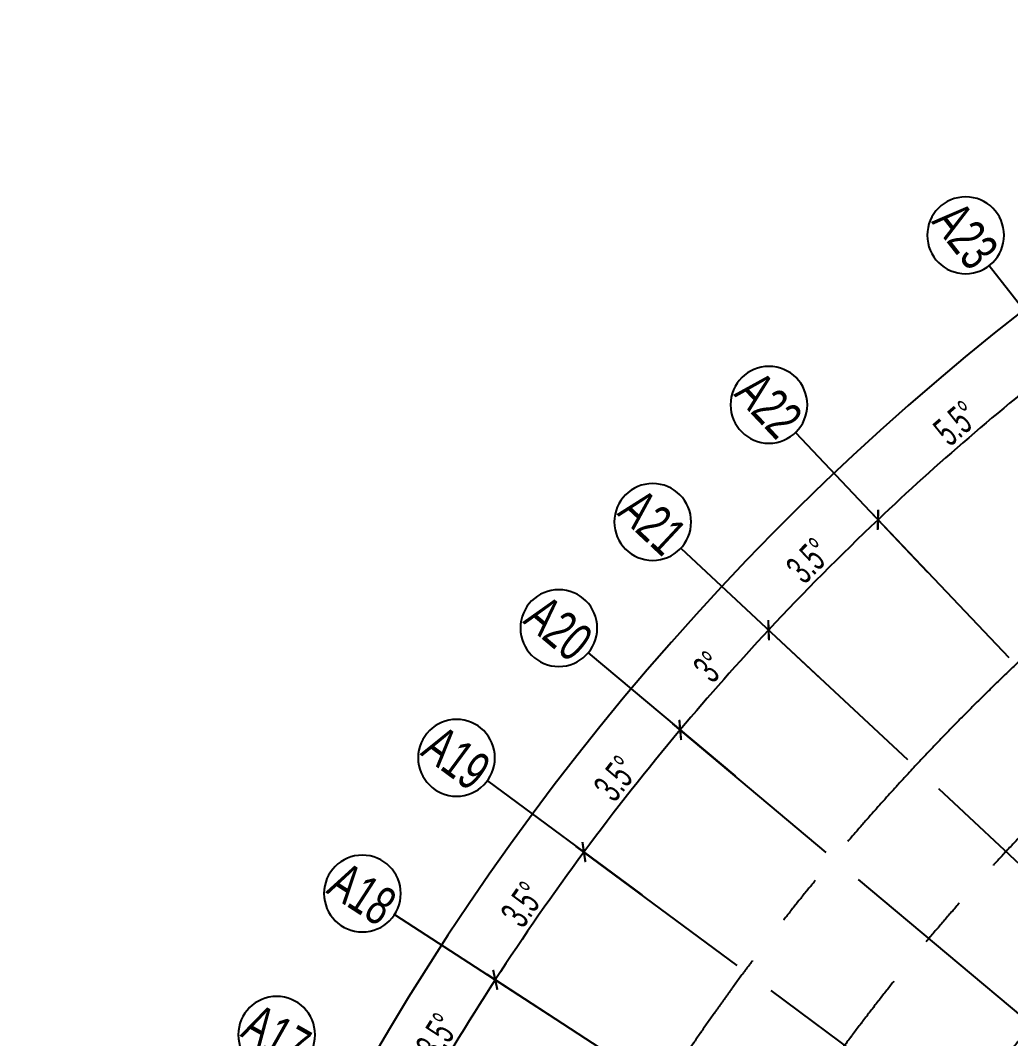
# Model space of a CAD drawing. Extents: x 36903891 to 38126251, y 2073392 to 2924740.
# Drawn here: x 36948059 to 37009926, y 2369613 to 2433233 of the extents above; entities that cross this region are included whole.
import ezdxf
from ezdxf.enums import TextEntityAlignment as Align
from ezdxf.xclip import XClip

# ---------------------------------------------------------------- set-up
doc = ezdxf.new("R2010")
doc.units = 0
doc.header["$LTSCALE"] = 1000
doc.header["$XCLIPFRAME"] = 0
for name, pattern in [('CENTER', [2, 1.25, -0.25, 0.25, -0.25]), ('CENTER2', [28.575, 19.05, -3.175, 3.175, -3.175]), ('HIDDEN', [0.375, 0.25, -0.125])]:
    doc.linetypes.add(name, pattern=pattern)
doc.layers.get('0').update_dxf_attribs({"color": 8})
doc.layers.get('Defpoints').update_dxf_attribs({"color": 8})
for name, color, linetype in [('#幕墙线-平面', 8, 'Continuous'), ('#标注', 8, 'Continuous'), ('#虚线', 8, 'HIDDEN'), ('#轴线', 8, 'CENTER2'), ('A-AL-E', 8, 'Continuous'), ('A-FLOR', 8, 'Continuous'), ('A-GRID', 8, 'CENTER'), ('A-STRS-HRAL', 8, 'Continuous'), ('DIM', 8, 'Continuous')]:
    doc.layers.add(name, color=color, linetype=linetype)
doc.styles.add('#文字', font='jrs.shx', dxfattribs={"width": 0.7, "bigfont": 'hztxt.shx'})
doc.styles.add('JHZX', font='jrs.shx', dxfattribs={"width": 0.6, "bigfont": 'jhz.shx'})
doc.dimstyles.new('JZBZ-600', dxfattribs={"dimscale": 600, "dimtxt": 3, "dimasz": 1.5, "dimexe": 1, "dimexo": 1, "dimgap": 0.5, "dimtad": 1, "dimdec": 0, "dimdsep": 46, "dimtxsty": 'JHZX', "dimblk1": 'ARCHTICK', "dimblk2": 'ARCHTICK', "dimsah": 1, "dimcen": 0, "dimclrd": 1, "dimclre": 1, "dimclrt": 2, "dimadec": 1, "dimazin": 2, "dimtfac": 1, "dimtdec": 0, "dimtix": 1, "dimtmove": 0, "dimatfit": 3, "dimfxl": 1, "dimtolj": 1, "dimlwd": -1, "dimlwe": -1, "dimarcsym": 1})

# ---------------------------------------------------------------- blocks, each defined once
blk = doc.blocks.new('_ARCHTICK')
at = {"color": 0, "linetype": 'ByBlock', "const_width": 0.15}
blk.add_lwpolyline([(-0.5, -0.5), (0.5, 0.5)], dxfattribs=at)
blk = doc.blocks.new('*D114')
at = {"layer": '#标注', "transparency": 16777216}
for p, q in [((36689976, 3034648), (36682281, 3044499)), ((36679271, 3025424), (36670667, 3034492))]:
    blk.add_line(p, q, dxfattribs=at)
blk.add_arc((36780593, 2918654), 159093, 127.99748, 133.5, dxfattribs=at)
at = {"layer": 'Defpoints', "color": 0, "transparency": 16777216}
for p in [(36678688, 3040827), (36690346, 3034175), (36679684, 3024989), (36780593, 2918654)]:
    blk.add_point(p, dxfattribs=at)
at = {"layer": '#标注', "transparency": 16777216, "xscale": 900, "yscale": 900, "zscale": 900}
for p, rotation in [((36682651, 3044026), 37.99748212023056), ((36671080, 3034056), 223.5000000001248)]:
    blk.add_blockref('_ARCHTICK', p, dxfattribs=dict(at, rotation=rotation))
at = {"layer": '#标注', "transparency": 16777216, "insert": (36675962, 3040089), "char_height": 1800, "attachment_point": 5, "rotation": 40.74874, "style": 'JHZX'}
blk.add_mtext('\\A1;5.5°', dxfattribs=at)
blk = doc.blocks.new('*D115')
at = {"layer": '#标注', "transparency": 16777216}
for p, q in [((36679271, 3025424), (36670667, 3034492)), ((36672949, 3019047), (36663807, 3027572))]:
    blk.add_line(p, q, dxfattribs=at)
blk.add_arc((36780593, 2918654), 159093, 133.5, 136.99624, dxfattribs=at)
at = {"layer": 'Defpoints', "color": 0, "transparency": 16777216}
for p in [(36668756, 3031805), (36679684, 3024989), (36673388, 3018638), (36780593, 2918654)]:
    blk.add_point(p, dxfattribs=at)
at = {"layer": '#标注', "transparency": 16777216, "xscale": 900, "yscale": 900, "zscale": 900}
for p, rotation in [((36671080, 3034056), 43.50000000011747), ((36664246, 3027163), 226.9962407217526)]:
    blk.add_blockref('_ARCHTICK', p, dxfattribs=dict(at, rotation=rotation))
at = {"layer": '#标注', "transparency": 16777216, "insert": (36666758, 3031507), "char_height": 1800, "attachment_point": 5, "rotation": 45.24812, "style": 'JHZX'}
blk.add_mtext('\\A1;3.5°', dxfattribs=at)
blk = doc.blocks.new('*D116')
at = {"layer": '#标注', "transparency": 16777216}
for p, q in [((36672949, 3019047), (36663807, 3027572)), ((36667840, 3013273), (36658265, 3021308))]:
    blk.add_line(p, q, dxfattribs=at)
blk.add_arc((36780593, 2918654), 159093, 136.99624, 139.99763, dxfattribs=at)
at = {"layer": 'Defpoints', "color": 0, "transparency": 16777216}
for p in [(36662369, 3025115), (36673388, 3018638), (36668300, 3012887), (36780593, 2918654)]:
    blk.add_point(p, dxfattribs=at)
at = {"layer": '#标注', "transparency": 16777216, "xscale": 900, "yscale": 900, "zscale": 900}
for p, rotation in [((36664246, 3027163), 46.9962407217573), ((36658724, 3020922), 229.997629427281)]:
    blk.add_blockref('_ARCHTICK', p, dxfattribs=dict(at, rotation=rotation))
at = {"layer": '#标注', "transparency": 16777216, "insert": (36660546, 3024874), "char_height": 1800, "attachment_point": 5, "rotation": 48.49694, "style": 'JHZX'}
blk.add_mtext('\\A1;3°', dxfattribs=at)
blk = doc.blocks.new('*D117')
at = {"layer": '#标注', "transparency": 16777216}
for p, q in [((36667840, 3013273), (36658265, 3021308)), ((36662274, 3006213), (36652226, 3013649))]:
    blk.add_line(p, q, dxfattribs=at)
blk.add_arc((36780593, 2918654), 159093, 139.99763, 143.49769, dxfattribs=at)
at = {"layer": 'Defpoints', "color": 0, "transparency": 16777216}
for p in [(36656667, 3018420), (36668300, 3012887), (36662756, 3005856), (36780593, 2918654)]:
    blk.add_point(p, dxfattribs=at)
at = {"layer": '#标注', "transparency": 16777216, "xscale": 900, "yscale": 900, "zscale": 900}
for p, rotation in [((36658724, 3020922), 49.99762942727924), ((36652708, 3013292), 233.4976923137888)]:
    blk.add_blockref('_ARCHTICK', p, dxfattribs=dict(at, rotation=rotation))
at = {"layer": '#标注', "transparency": 16777216, "insert": (36654716, 3017896), "char_height": 1800, "attachment_point": 5, "rotation": 51.74766, "style": 'JHZX'}
blk.add_mtext('\\A1;3.5°', dxfattribs=at)
blk = doc.blocks.new('*D118')
at = {"layer": '#标注', "transparency": 16777216}
for p, q in [((36662274, 3006213), (36652226, 3013649)), ((36657149, 2998826), (36646666, 3005635))]:
    blk.add_line(p, q, dxfattribs=at)
blk.add_arc((36780593, 2918654), 159093, 143.49769, 146.99776, dxfattribs=at)
at = {"layer": 'Defpoints', "color": 0, "transparency": 16777216}
for p in [(36650808, 3010668), (36662756, 3005856), (36657652, 2998499), (36780593, 2918654)]:
    blk.add_point(p, dxfattribs=at)
at = {"layer": '#标注', "transparency": 16777216, "xscale": 900, "yscale": 900, "zscale": 900}
for p, rotation in [((36652708, 3013292), 53.49769231379393), ((36647169, 3005308), 236.9977638093975)]:
    blk.add_blockref('_ARCHTICK', p, dxfattribs=dict(at, rotation=rotation))
at = {"layer": '#标注', "transparency": 16777216, "insert": (36648892, 3010026), "char_height": 1800, "attachment_point": 5, "rotation": 55.24773, "style": 'JHZX'}
blk.add_mtext('\\A1;3.5°', dxfattribs=at)
blk = doc.blocks.new('*D61')
at = {"layer": '#标注', "transparency": 16777216}
for p, q in [((36657149, 2998826), (36646666, 3005635)), ((36652485, 2991140), (36641606, 2997296))]:
    blk.add_line(p, q, dxfattribs=at)
blk.add_arc((36780593, 2918654), 159093, 146.99776, 150.49784, dxfattribs=at)
at = {"layer": 'Defpoints', "color": 0, "transparency": 16777216}
for p in [(36645432, 3002573), (36657652, 2998499), (36653007, 2990845), (36780593, 2918654)]:
    blk.add_point(p, dxfattribs=at)
at = {"layer": '#标注', "transparency": 16777216, "xscale": 900, "yscale": 900, "zscale": 900}
for p, rotation in [((36647169, 3005308), 56.9977638094329), ((36642128, 2997001), 240.4978436474767)]:
    blk.add_blockref('_ARCHTICK', p, dxfattribs=dict(at, rotation=rotation))
at = {"layer": '#标注', "transparency": 16777216, "insert": (36643559, 3001815), "char_height": 1800, "attachment_point": 5, "rotation": 58.7478, "style": 'JHZX'}
blk.add_mtext('\\A1;3.5°', dxfattribs=at)
blk = doc.blocks.new('*D134')
at = {"layer": '#标注', "transparency": 16777216}
for p, q in [((36703702, 3017080), (36713863, 3004073)), ((36670314, 2860018), (36684887, 2867766))]:
    blk.add_line(p, q, dxfattribs=at)
blk.add_arc((36780593, 2918654), 108993, 127.99706, 208, dxfattribs=at)
at = {"layer": 'Defpoints', "color": 0, "transparency": 16777216}
for p in [(36703333, 3017553), (36682082, 2965294), (36780593, 2918654), (36669784, 2859736)]:
    blk.add_point(p, dxfattribs=at)
at = {"layer": '#标注', "transparency": 16777216, "xscale": 900, "yscale": 900, "zscale": 900}
for p, rotation in [((36713494, 3004546), 37.99705879158983), ((36684357, 2867485), 297.9999999999915)]:
    blk.add_blockref('_ARCHTICK', p, dxfattribs=dict(at, rotation=rotation))
at = {"layer": '#标注', "transparency": 16777216, "insert": (36672808, 2941567), "char_height": 1800, "attachment_point": 5, "rotation": 77.99853, "style": 'JHZX'}
blk.add_mtext('\\A1;80°', dxfattribs=at)
blk = doc.blocks.new('*D195')
at = {"layer": '#标注', "transparency": 16777216}
for p, q in [((36689976, 3034648), (36679819, 3047651)), ((36633399, 2918657), (36616899, 2918658))]:
    blk.add_line(p, q, dxfattribs=at)
blk.add_arc((36780593, 2918654), 163093, 127.99748, 179.99871, dxfattribs=at)
at = {"layer": 'Defpoints', "color": 0, "transparency": 16777216}
for p in [(36690346, 3034175), (36646456, 3011427), (36633999, 2918657), (36780593, 2918654)]:
    blk.add_point(p, dxfattribs=at)
at = {"layer": '#标注', "transparency": 16777216, "xscale": 900, "yscale": 900, "zscale": 900}
for p, rotation in [((36680188, 3047178), 37.99748212022364), ((36617499, 2918658), 269.9987065688374)]:
    blk.add_blockref('_ARCHTICK', p, dxfattribs=dict(at, rotation=rotation))
at = {"layer": '#标注', "transparency": 16777216, "insert": (36632929, 2990681), "char_height": 1800, "attachment_point": 5, "rotation": 63.99809, "style": 'JHZX'}
blk.add_mtext('\\A1;52°', dxfattribs=at)
blk = doc.blocks.new('*U49')
blk.add_line((20, 0), (0, 0))
blk.add_circle((24, 0), 4)
at = {"style": 'JHZX', "width": 0.75}
blk.add_attdef('AXES', text='', height=4, dxfattribs=at).set_placement((24, 0), align=Align.MIDDLE_CENTER)
blk = doc.blocks.new('DOTE-11')
at = {"layer": '#虚线', "ltscale": 20}
for radius, start in [(117100, 127.09412), (109300, 127.27938)]:
    blk.add_arc((36780599, 2918657), radius, start, 208, dxfattribs=at)
at = {"layer": '#轴线'}
for p, q in [((36688805, 3004247), (36673378, 3018634)), ((36684460, 2999327), (36668296, 3012890)), ((36679714, 2993307), (36662753, 3005858))]:
    blk.add_line(p, q, dxfattribs=at)
for radius, end in [(146600, 183.99981), (138800, 210.18842), (130400, 210.32938), (127950, 210.37401)]:
    blk.add_arc((36780599, 2918657), radius, 324.5, end, dxfattribs=at)
blk = doc.blocks.new('A$C80b62fe7')
at = {"layer": '#幕墙线-平面'}
for points in [[(-1880, 317592), (6689, 302445, -0.411969), (6351, 301208, 0.208557), (-55297, 217895, -0.411975), (-56381, 217211), (-73371, 220978)], [(-2107, 317464), (6463, 302317, -0.411969), (6222, 301433, 0.208557), (-55550, 217954, -0.411975), (-56324, 217464), (-73315, 221231)], [(-44308, 240556, -0.090476), (-18622, 277964, -0.090476)], [(-44070, 240450, -0.090476), (-18437, 277781)]]:
    blk.add_lwpolyline(points, format="xyb", dxfattribs=at)
for radius, start, end in [(128529, 333.50225, 195.7758), (127529, 333.53985, 195.7884)]:
    blk.add_arc((71052, 188867), radius, start, end, dxfattribs=at)
blk = doc.blocks.new('DASWQE')
at = {"layer": 'DIM', "ltscale": 10}
blk.add_blockref('A$C80b62fe7', (-71047, -188863), dxfattribs=at)
blk = doc.blocks.new('CXVFG')
at = {"layer": 'A-AL-E'}
for points in [[(39221393, 2118520.2), (39229962.7, 2103372.9, -0.4119686), (39229647.1, 2102217.8, 0.2085568), (39167970.4, 2018866.5, -0.411975), (39166958, 2018227), (39149967.2, 2021994)], [(39221218.9, 2118421.7), (39229788.6, 2103274.4, -0.4119686), (39229547.3, 2102391.1, 0.2085568), (39167775.5, 2018911.3, -0.411975), (39167001.3, 2018422.3), (39150010.4, 2022189.3)], [(39179206.1, 2041420.2, -0.0904942), (39204852.8, 2078773.6)], [(39179255.4, 2041407.9, -0.0904763), (39204888.3, 2078738.4)]]:
    blk.add_lwpolyline(points, format="xyb", dxfattribs=at)
at = {"layer": 'A-STRS-HRAL'}
blk.add_lwpolyline([(39224834.9, 2098890.7, 0.1968207), (39168311.5, 2018788.2, -0.2921177), (39167389.9, 2017882.8, -0.0004314), (39167438.5, 2018101.9, 0.2670598), (39168116.6, 2018833, -0.1968208), (39224727.4, 2099059.3)], format="xyb", close=True, dxfattribs=at)
blk.add_lwpolyline([(39179058.2, 2041457.1, -0.0905524), (39204748.1, 2078881), (39205065.3, 2078558.3), (39205207.9, 2078698.5), (39204749, 2079165.5, 0.0914313), (39178778.3, 2041320.7)], format="xyb", dxfattribs=at)
blk = doc.blocks.new('ZW-5001')
at = {"layer": '#标注'}
ref = blk.add_blockref('*U49', (36685421, 3040479.7), dxfattribs=dict(at, xscale=-600.0000000000001, yscale=599.9999999999998, rotation=307.9979732299431))
ref.add_attrib('AXES', 'A23', dxfattribs={"layer": '0', "height": 2400, "rotation": 307.997973, "style": '#文字', "width": 0.7}).set_placement((36676555.9, 3051827.4), align=Align.MIDDLE_CENTER)
ref = blk.add_blockref('*U49', (36674175, 3030789.8), dxfattribs=dict(at, xscale=-600.0000000000001, yscale=599.9999999999998, rotation=313.4825681626257))
ref.add_attrib('AXES', 'A22', dxfattribs={"layer": '0', "height": 2400, "rotation": 313.482568, "style": '#文字', "width": 0.7}).set_placement((36664265.9, 3041238.2), align=Align.MIDDLE_CENTER)
ref = blk.add_blockref('*U49', (36667536.2, 3024095), dxfattribs=dict(at, xscale=-600, yscale=599.9999999999998, rotation=316.9962407217425))
ref.add_attrib('AXES', 'A21', dxfattribs={"layer": '0', "height": 2400, "rotation": 316.996241, "style": '#文字', "width": 0.7}).set_placement((36657005.4, 3033916.5), align=Align.MIDDLE_CENTER)
ref = blk.add_blockref('*U49', (36662170.2, 3018030.5), dxfattribs=dict(at, xscale=-600.0000000000001, yscale=599.9999999999998, rotation=319.9979904900384))
ref.add_attrib('AXES', 'A20', dxfattribs={"layer": '0', "height": 2400, "rotation": 319.997991, "style": '#文字', "width": 0.7}).set_placement((36651139.5, 3027287), align=Align.MIDDLE_CENTER)
ref = blk.add_blockref('*U49', (36656324.6, 3010615.3), dxfattribs=dict(at, xscale=-600, yscale=599.9999999999998, rotation=323.4979714634829))
ref.add_attrib('AXES', 'A19', dxfattribs={"layer": '0', "height": 2400, "rotation": 323.497972, "style": '#文字', "width": 0.7}).set_placement((36644749.3, 3019181.2), align=Align.MIDDLE_CENTER)
ref = blk.add_blockref('*U49', (36650942.5, 3002857.1), dxfattribs=dict(at, xscale=-600, yscale=599.9999999999997, rotation=326.9979524369274))
ref.add_attrib('AXES', 'A18', dxfattribs={"layer": '0', "height": 2400, "rotation": 326.997952, "style": '#文字', "width": 0.7}).set_placement((36638865.9, 3010700.3), align=Align.MIDDLE_CENTER)
ref = blk.add_blockref('*U49', (36646044.1, 2994784.8), dxfattribs=dict(at, xscale=-600, yscale=599.9999999999997, rotation=330.4979334103721))
ref.add_attrib('AXES', 'A17', dxfattribs={"layer": '0', "height": 2400, "rotation": 330.497934, "style": '#文字', "width": 0.7}).set_placement((36633511.2, 3001876.1), align=Align.MIDDLE_CENTER)
for base, p1, p2, picture, middle in [((36646455.8, 3011426.8), (36690345.9, 3034175.3), (36633999.3, 2918657.4), '*D195', (36632929.2, 2990680.5)), ((36678688, 3040826.7), (36690345.9, 3034175.3), (36679684.5, 3024989.2), '*D114', (36675962.3, 3040089.1)), ((36668755.5, 3031805.2), (36679684.5, 3024989.2), (36673387.6, 3018637.6), '*D115', (36666758.4, 3031506.8)), ((36662369.4, 3025115.2), (36673387.6, 3018637.6), (36668299.5, 3012887.2), '*D116', (36660545.7, 3024874.2)), ((36656667.3, 3018419.9), (36668299.5, 3012887.2), (36662756.1, 3005856), '*D117', (36654715.6, 3017896)), ((36682082.4, 2965294), (36703333, 3017552.5), (36669783.8, 2859736), '*D134', (36672807.9, 2941567.4)), ((36650807.8, 3010668.2), (36662756.1, 3005856), (36657652.2, 2998499.4), '*D118', (36648891.7, 3010026.1)), ((36645432.4, 3002573.2), (36657652.2, 2998499.4), (36653007, 2990845), '*D61', (36643559.1, 3001815.3))]:
    dim = blk.add_angular_dim_3p(base=base, center=(36780592.7, 2918654.1), p1=p1, p2=p2, dimstyle='JZBZ-600', override={"dimclrd": 256, "dimclre": 256, "dimclrt": 256}, dxfattribs=at)
    dim.commit()
    dim.dimension.update_dxf_attribs({"geometry": picture, "text_midpoint": middle})
blk = doc.blocks.new('FDGFH')
at = {"layer": 'A-FLOR'}
blk.add_blockref('ZW-5001', (-36780599, -2918657), dxfattribs=at)
at = {"layer": 'A-GRID'}
blk.add_blockref('DOTE-11', (-36780599, -2918657), dxfattribs=at)
blk = doc.blocks.new('JUTEWR')
at = {"layer": 'A-STRS-HRAL'}
blk.add_blockref('DASWQE', (36747505, 2929437), dxfattribs=at)
at = {"layer": 'DIM'}
for name, p in [('FDGFH', (36747510, 2929431)), ('CXVFG', (-2546868, 939616))]:
    blk.add_blockref(name, p, dxfattribs=at)

msp = doc.modelspace()

# ---------------------------------------------------------------- block references
at = {"layer": 'DIM'}
ref = msp.add_blockref('JUTEWR', (363648.3, -642797.5), dxfattribs=at)
XClip(ref).set_block_clipping_path([(36540243.0880557299, 2702892.0700622862), (36938694.1744792983, 3117037.741362222)])

doc.saveas('drawing.dxf')
